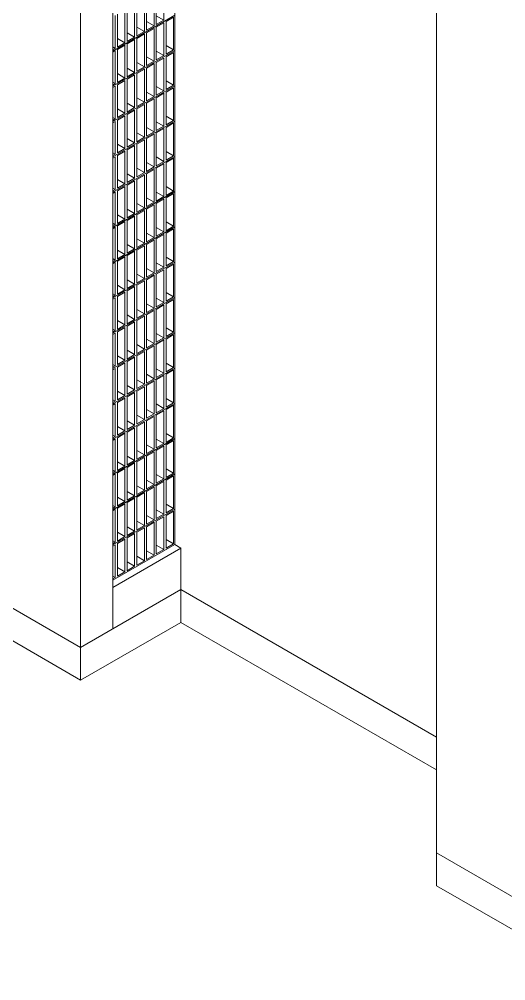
# Model space of a CAD drawing. Header units: millimetres. Extents: x -312439 to 477422, y -331570 to 212570.
# Drawn here: x 391048 to 392161, y 103283 to 105483 of the extents above; entities that cross this region are included whole.
import ezdxf

# ---------------------------------------------------------------- set-up
doc = ezdxf.new("R2010")
doc.units = ezdxf.units.MM

msp = doc.modelspace()

# ---------------------------------------------------------------- linework, layer by layer
at = {"color": 0, "linetype": 'Continuous', "lineweight": 0, "extrusion": (0, 0.816497, 0.57735)}
for p, q in [((391261.849, 104088.191), (391261.849, 107888.672)), ((391188.228, 103970.676), (391188.228, 107846.167)), ((391403.637, 104281.376), (391403.637, 107655.494)), ((392002.395, 103500.616), (392002.395, 107376.107)), ((391356.618, 105467.95), (391356.618, 105542.96)), ((391361.568, 105545.817), (391361.568, 105470.808)), ((391378.89, 105480.809), (391378.89, 105555.818)), ((391312.075, 105442.233), (391312.075, 105517.242)), ((391317.024, 105520.1), (391317.024, 105445.09)), ((391334.347, 105455.092), (391334.347, 105530.101)), ((391339.296, 105532.958), (391339.296, 105457.949)), ((391403.637, 105492.239), (391261.849, 105410.378)), ((391272.48, 105494.383), (391272.48, 105419.373)), ((391289.803, 105429.374), (391289.803, 105504.384)), ((391294.752, 105507.241), (391294.752, 105432.232)), ((391267.531, 105416.516), (391267.531, 105491.525)), ((391339.296, 105477.952), (391356.618, 105467.95)), ((391361.568, 105490.81), (391378.89, 105480.809)), ((391361.568, 105470.808), (391378.89, 105480.809)), ((391378.89, 105475.094), (391361.568, 105465.093)), ((391378.89, 105400.085), (391378.89, 105475.094)), ((391401.162, 105487.953), (391383.839, 105477.952)), ((391383.839, 105477.952), (391383.839, 105402.942)), ((391401.162, 105412.943), (391401.162, 105487.953)), ((391294.752, 105452.234), (391312.075, 105442.233)), ((391317.024, 105465.093), (391334.347, 105455.092)), ((391317.024, 105445.09), (391334.347, 105455.092)), ((391334.347, 105449.377), (391317.024, 105439.376)), ((391334.347, 105374.367), (391334.347, 105449.377)), ((391339.296, 105457.949), (391356.618, 105467.95)), ((391356.618, 105462.236), (391339.296, 105452.234)), ((391339.296, 105452.234), (391339.296, 105377.225)), ((391356.618, 105387.226), (391356.618, 105462.236)), ((391361.568, 105465.093), (391361.568, 105390.083)), ((391272.48, 105439.376), (391289.803, 105429.374)), ((391272.48, 105419.373), (391289.803, 105429.374)), ((391294.752, 105432.232), (391312.075, 105442.233)), ((391312.075, 105436.518), (391294.752, 105426.517)), ((391294.752, 105426.517), (391294.752, 105351.507)), ((391312.075, 105361.509), (391312.075, 105436.518)), ((391317.024, 105439.376), (391317.024, 105364.366)), ((391261.849, 105419.796), (391267.531, 105416.516)), ((391261.849, 105413.235), (391267.531, 105416.516)), ((391403.637, 105411.515), (391261.849, 105329.654)), ((391267.531, 105410.801), (391261.849, 105407.52)), ((391267.531, 105335.792), (391267.531, 105410.801)), ((391289.803, 105423.66), (391272.48, 105413.658)), ((391272.48, 105413.658), (391272.48, 105338.649)), ((391289.803, 105348.65), (391289.803, 105423.66)), ((391361.568, 105410.086), (391378.89, 105400.085)), ((391383.839, 105422.945), (391401.162, 105412.943)), ((391383.839, 105402.942), (391401.162, 105412.943)), ((391401.162, 105407.229), (391383.839, 105397.227)), ((391401.162, 105332.219), (391401.162, 105407.229)), ((391317.024, 105384.369), (391334.347, 105374.367)), ((391339.296, 105397.227), (391356.618, 105387.226)), ((391339.296, 105377.225), (391356.618, 105387.226)), ((391361.568, 105390.083), (391378.89, 105400.085)), ((391378.89, 105394.37), (391361.568, 105384.369)), ((391361.568, 105384.369), (391361.568, 105309.359)), ((391378.89, 105319.36), (391378.89, 105394.37)), ((391383.839, 105397.227), (391383.839, 105322.218)), ((391294.752, 105371.51), (391312.075, 105361.509)), ((391294.752, 105351.507), (391312.075, 105361.509)), ((391317.024, 105364.366), (391334.347, 105374.367)), ((391334.347, 105368.653), (391317.024, 105358.651)), ((391334.347, 105293.643), (391334.347, 105368.653)), ((391356.618, 105381.511), (391339.296, 105371.51)), ((391339.296, 105371.51), (391339.296, 105296.501)), ((391356.618, 105306.502), (391356.618, 105381.511)), ((391261.849, 105339.072), (391267.531, 105335.792)), ((391272.48, 105358.651), (391289.803, 105348.65)), ((391272.48, 105338.649), (391289.803, 105348.65)), ((391289.803, 105342.935), (391272.48, 105332.934)), ((391289.803, 105267.926), (391289.803, 105342.935)), ((391312.075, 105355.794), (391294.752, 105345.793)), ((391294.752, 105345.793), (391294.752, 105270.783)), ((391312.075, 105280.785), (391312.075, 105355.794)), ((391317.024, 105358.651), (391317.024, 105283.642)), ((391383.839, 105342.22), (391401.162, 105332.219)), ((391261.849, 105332.511), (391267.531, 105335.792)), ((391403.637, 105330.791), (391261.849, 105248.929)), ((391267.531, 105330.077), (391261.849, 105326.796)), ((391267.531, 105255.067), (391267.531, 105330.077)), ((391272.48, 105332.934), (391272.48, 105257.925)), ((391339.296, 105316.503), (391356.618, 105306.502)), ((391361.568, 105329.362), (391378.89, 105319.36)), ((391361.568, 105309.359), (391378.89, 105319.36)), ((391383.839, 105322.218), (391401.162, 105332.219)), ((391401.162, 105326.504), (391383.839, 105316.503)), ((391383.839, 105316.503), (391383.839, 105241.494)), ((391401.162, 105251.495), (391401.162, 105326.504)), ((391317.024, 105303.644), (391334.347, 105293.643)), ((391339.296, 105296.501), (391356.618, 105306.502)), ((391356.618, 105300.787), (391339.296, 105290.786)), ((391356.618, 105225.778), (391356.618, 105300.787)), ((391378.89, 105313.646), (391361.568, 105303.644)), ((391361.568, 105303.644), (391361.568, 105228.635)), ((391378.89, 105238.636), (391378.89, 105313.646)), ((391272.48, 105277.927), (391289.803, 105267.926)), ((391294.752, 105290.786), (391312.075, 105280.785)), ((391294.752, 105270.783), (391312.075, 105280.785)), ((391312.075, 105275.07), (391294.752, 105265.069)), ((391312.075, 105200.06), (391312.075, 105275.07)), ((391317.024, 105283.642), (391334.347, 105293.643)), ((391334.347, 105287.928), (391317.024, 105277.927)), ((391317.024, 105277.927), (391317.024, 105202.918)), ((391334.347, 105212.919), (391334.347, 105287.928)), ((391339.296, 105290.786), (391339.296, 105215.776)), ((391261.849, 105258.348), (391267.531, 105255.067)), ((391261.849, 105251.787), (391267.531, 105255.067)), ((391261.849, 105168.205), (391403.637, 105250.067)), ((391272.48, 105257.925), (391289.803, 105267.926)), ((391289.803, 105262.211), (391272.48, 105252.21)), ((391272.48, 105252.21), (391272.48, 105177.2)), ((391289.803, 105187.202), (391289.803, 105262.211)), ((391294.752, 105265.069), (391294.752, 105190.059)), ((391383.839, 105261.496), (391401.162, 105251.495)), ((391383.839, 105241.494), (391401.162, 105251.495)), ((391267.531, 105249.353), (391261.849, 105246.072)), ((391267.531, 105174.343), (391267.531, 105249.353)), ((391339.296, 105235.779), (391356.618, 105225.778)), ((391361.568, 105248.637), (391378.89, 105238.636)), ((391361.568, 105228.635), (391378.89, 105238.636)), ((391378.89, 105232.921), (391361.568, 105222.92)), ((391378.89, 105157.912), (391378.89, 105232.921)), ((391401.162, 105245.78), (391383.839, 105235.779)), ((391383.839, 105235.779), (391383.839, 105160.769)), ((391401.162, 105170.771), (391401.162, 105245.78)), ((391294.752, 105210.062), (391312.075, 105200.06)), ((391317.024, 105222.92), (391334.347, 105212.919)), ((391317.024, 105202.918), (391334.347, 105212.919)), ((391334.347, 105207.204), (391317.024, 105197.203)), ((391334.347, 105132.195), (391334.347, 105207.204)), ((391339.296, 105215.776), (391356.618, 105225.778)), ((391356.618, 105220.063), (391339.296, 105210.062)), ((391339.296, 105210.062), (391339.296, 105135.052)), ((391356.618, 105145.053), (391356.618, 105220.063)), ((391361.568, 105222.92), (391361.568, 105147.911)), ((391272.48, 105197.203), (391289.803, 105187.202)), ((391272.48, 105177.2), (391289.803, 105187.202)), ((391294.752, 105190.059), (391312.075, 105200.06)), ((391312.075, 105194.346), (391294.752, 105184.344)), ((391294.752, 105184.344), (391294.752, 105109.335)), ((391312.075, 105119.336), (391312.075, 105194.346)), ((391317.024, 105197.203), (391317.024, 105122.193)), ((391261.849, 105177.624), (391267.531, 105174.343)), ((391261.849, 105171.063), (391267.531, 105174.343)), ((391261.849, 105087.481), (391403.637, 105169.342)), ((391267.531, 105168.628), (391261.849, 105165.348)), ((391267.531, 105093.619), (391267.531, 105168.628)), ((391289.803, 105181.487), (391272.48, 105171.486)), ((391272.48, 105171.486), (391272.48, 105096.476)), ((391289.803, 105106.477), (391289.803, 105181.487)), ((391361.568, 105167.913), (391378.89, 105157.912)), ((391383.839, 105180.772), (391401.162, 105170.771)), ((391383.839, 105160.769), (391401.162, 105170.771)), ((391401.162, 105165.056), (391383.839, 105155.055)), ((391401.162, 105090.046), (391401.162, 105165.056)), ((391317.024, 105142.196), (391334.347, 105132.195)), ((391339.296, 105155.055), (391356.618, 105145.053)), ((391339.296, 105135.052), (391356.618, 105145.053)), ((391361.568, 105147.911), (391378.89, 105157.912)), ((391378.89, 105152.197), (391361.568, 105142.196)), ((391361.568, 105142.196), (391361.568, 105067.186)), ((391378.89, 105077.188), (391378.89, 105152.197)), ((391383.839, 105155.055), (391383.839, 105080.045)), ((391294.752, 105129.337), (391312.075, 105119.336)), ((391294.752, 105109.335), (391312.075, 105119.336)), ((391317.024, 105122.193), (391334.347, 105132.195)), ((391334.347, 105126.48), (391317.024, 105116.479)), ((391334.347, 105051.47), (391334.347, 105126.48)), ((391356.618, 105139.339), (391339.296, 105129.337)), ((391339.296, 105129.337), (391339.296, 105054.328)), ((391356.618, 105064.329), (391356.618, 105139.339)), ((391261.849, 105096.899), (391267.531, 105093.619)), ((391272.48, 105116.479), (391289.803, 105106.477)), ((391272.48, 105096.476), (391289.803, 105106.477)), ((391289.803, 105100.763), (391272.48, 105090.761)), ((391289.803, 105025.753), (391289.803, 105100.763)), ((391312.075, 105113.621), (391294.752, 105103.62)), ((391294.752, 105103.62), (391294.752, 105028.611)), ((391312.075, 105038.612), (391312.075, 105113.621)), ((391317.024, 105116.479), (391317.024, 105041.469)), ((391383.839, 105100.048), (391401.162, 105090.046)), ((391261.849, 105090.338), (391267.531, 105093.619)), ((391403.637, 105088.618), (391261.849, 105006.757)), ((391267.531, 105087.904), (391261.849, 105084.624)), ((391267.531, 105012.895), (391267.531, 105087.904)), ((391272.48, 105090.761), (391272.48, 105015.752)), ((391339.296, 105074.33), (391356.618, 105064.329)), ((391361.568, 105087.189), (391378.89, 105077.188)), ((391361.568, 105067.186), (391378.89, 105077.188)), ((391383.839, 105080.045), (391401.162, 105090.046)), ((391401.162, 105084.332), (391383.839, 105074.33)), ((391383.839, 105074.33), (391383.839, 104999.321)), ((391401.162, 105009.322), (391401.162, 105084.332)), ((391317.024, 105061.472), (391334.347, 105051.47)), ((391339.296, 105054.328), (391356.618, 105064.329)), ((391356.618, 105058.614), (391339.296, 105048.613)), ((391356.618, 104983.605), (391356.618, 105058.614)), ((391378.89, 105071.473), (391361.568, 105061.472)), ((391361.568, 105061.472), (391361.568, 104986.462)), ((391378.89, 104996.464), (391378.89, 105071.473)), ((391272.48, 105035.755), (391289.803, 105025.753)), ((391294.752, 105048.613), (391312.075, 105038.612)), ((391294.752, 105028.611), (391312.075, 105038.612)), ((391312.075, 105032.897), (391294.752, 105022.896)), ((391312.075, 104957.888), (391312.075, 105032.897)), ((391317.024, 105041.469), (391334.347, 105051.47)), ((391334.347, 105045.756), (391317.024, 105035.755)), ((391317.024, 105035.755), (391317.024, 104960.745)), ((391334.347, 104970.746), (391334.347, 105045.756)), ((391339.296, 105048.613), (391339.296, 104973.604)), ((391261.849, 105016.175), (391267.531, 105012.895)), ((391261.849, 105009.614), (391267.531, 105012.895)), ((391403.637, 105007.894), (391261.849, 104926.032)), ((391272.48, 105015.752), (391289.803, 105025.753)), ((391289.803, 105020.039), (391272.48, 105010.037)), ((391272.48, 105010.037), (391272.48, 104935.028)), ((391289.803, 104945.029), (391289.803, 105020.039)), ((391294.752, 105022.896), (391294.752, 104947.886)), ((391383.839, 105019.323), (391401.162, 105009.322)), ((391383.839, 104999.321), (391401.162, 105009.322)), ((391267.531, 105007.18), (391261.849, 105003.899)), ((391267.531, 104932.17), (391267.531, 105007.18)), ((391339.296, 104993.606), (391356.618, 104983.605)), ((391361.568, 105006.465), (391378.89, 104996.464)), ((391361.568, 104986.462), (391378.89, 104996.464)), ((391378.89, 104990.749), (391361.568, 104980.748)), ((391378.89, 104915.739), (391378.89, 104990.749)), ((391401.162, 105003.607), (391383.839, 104993.606)), ((391383.839, 104993.606), (391383.839, 104918.597)), ((391401.162, 104928.598), (391401.162, 105003.607)), ((391294.752, 104967.889), (391312.075, 104957.888)), ((391317.024, 104980.748), (391334.347, 104970.746)), ((391317.024, 104960.745), (391334.347, 104970.746)), ((391334.347, 104965.032), (391317.024, 104955.03)), ((391334.347, 104890.022), (391334.347, 104965.032)), ((391339.296, 104973.604), (391356.618, 104983.605)), ((391356.618, 104977.89), (391339.296, 104967.889)), ((391339.296, 104967.889), (391339.296, 104892.879)), ((391356.618, 104902.881), (391356.618, 104977.89)), ((391361.568, 104980.748), (391361.568, 104905.738)), ((391272.48, 104955.03), (391289.803, 104945.029)), ((391272.48, 104935.028), (391289.803, 104945.029)), ((391294.752, 104947.886), (391312.075, 104957.888)), ((391312.075, 104952.173), (391294.752, 104942.172)), ((391294.752, 104942.172), (391294.752, 104867.162)), ((391312.075, 104877.163), (391312.075, 104952.173)), ((391317.024, 104955.03), (391317.024, 104880.021)), ((391261.849, 104935.451), (391267.531, 104932.17)), ((391261.849, 104928.89), (391267.531, 104932.17)), ((391261.849, 104845.308), (391403.637, 104927.17)), ((391267.531, 104926.456), (391261.849, 104923.175)), ((391267.531, 104851.446), (391267.531, 104926.456)), ((391289.803, 104939.314), (391272.48, 104929.313)), ((391272.48, 104929.313), (391272.48, 104854.304)), ((391289.803, 104864.305), (391289.803, 104939.314)), ((391361.568, 104925.741), (391378.89, 104915.739)), ((391383.839, 104938.599), (391401.162, 104928.598)), ((391383.839, 104918.597), (391401.162, 104928.598)), ((391401.162, 104922.883), (391383.839, 104912.882)), ((391401.162, 104847.874), (391401.162, 104922.883)), ((391317.024, 104900.023), (391334.347, 104890.022)), ((391339.296, 104912.882), (391356.618, 104902.881)), ((391339.296, 104892.879), (391356.618, 104902.881)), ((391361.568, 104905.738), (391378.89, 104915.739)), ((391378.89, 104910.025), (391361.568, 104900.023)), ((391361.568, 104900.023), (391361.568, 104825.014)), ((391378.89, 104835.015), (391378.89, 104910.025)), ((391383.839, 104912.882), (391383.839, 104837.872)), ((391294.752, 104887.165), (391312.075, 104877.163)), ((391294.752, 104867.162), (391312.075, 104877.163)), ((391317.024, 104880.021), (391334.347, 104890.022)), ((391334.347, 104884.307), (391317.024, 104874.306)), ((391334.347, 104809.298), (391334.347, 104884.307)), ((391356.618, 104897.166), (391339.296, 104887.165)), ((391339.296, 104887.165), (391339.296, 104812.155)), ((391356.618, 104822.156), (391356.618, 104897.166)), ((391261.849, 104854.727), (391267.531, 104851.446)), ((391272.48, 104874.306), (391289.803, 104864.305)), ((391272.48, 104854.304), (391289.803, 104864.305)), ((391289.803, 104858.59), (391272.48, 104848.589)), ((391289.803, 104783.581), (391289.803, 104858.59)), ((391312.075, 104871.449), (391294.752, 104861.447)), ((391294.752, 104861.447), (391294.752, 104786.438)), ((391312.075, 104796.439), (391312.075, 104871.449)), ((391317.024, 104874.306), (391317.024, 104799.297)), ((391383.839, 104857.875), (391401.162, 104847.874)), ((391261.849, 104848.166), (391267.531, 104851.446)), ((391403.637, 104846.446), (391261.849, 104764.584)), ((391267.531, 104845.731), (391261.849, 104842.451)), ((391267.531, 104770.722), (391267.531, 104845.731)), ((391272.48, 104848.589), (391272.48, 104773.579)), ((391339.296, 104832.158), (391356.618, 104822.156)), ((391361.568, 104845.016), (391378.89, 104835.015)), ((391361.568, 104825.014), (391378.89, 104835.015)), ((391383.839, 104837.872), (391401.162, 104847.874)), ((391401.162, 104842.159), (391383.839, 104832.158)), ((391383.839, 104832.158), (391383.839, 104757.148)), ((391401.162, 104767.149), (391401.162, 104842.159)), ((391317.024, 104819.299), (391334.347, 104809.298)), ((391339.296, 104812.155), (391356.618, 104822.156)), ((391356.618, 104816.442), (391339.296, 104806.44)), ((391356.618, 104741.432), (391356.618, 104816.442)), ((391378.89, 104829.3), (391361.568, 104819.299)), ((391361.568, 104819.299), (391361.568, 104744.29)), ((391378.89, 104754.291), (391378.89, 104829.3)), ((391272.48, 104793.582), (391289.803, 104783.581)), ((391294.752, 104806.44), (391312.075, 104796.439)), ((391294.752, 104786.438), (391312.075, 104796.439)), ((391312.075, 104790.724), (391294.752, 104780.723)), ((391312.075, 104715.715), (391312.075, 104790.724)), ((391317.024, 104799.297), (391334.347, 104809.298)), ((391334.347, 104803.583), (391317.024, 104793.582)), ((391317.024, 104793.582), (391317.024, 104718.572)), ((391334.347, 104728.574), (391334.347, 104803.583)), ((391339.296, 104806.44), (391339.296, 104731.431)), ((391261.849, 104774.002), (391267.531, 104770.722)), ((391261.849, 104767.441), (391267.531, 104770.722)), ((391261.849, 104683.86), (391403.637, 104765.721)), ((391272.48, 104773.579), (391289.803, 104783.581)), ((391289.803, 104777.866), (391272.48, 104767.865)), ((391272.48, 104767.865), (391272.48, 104692.855)), ((391289.803, 104702.856), (391289.803, 104777.866)), ((391294.752, 104780.723), (391294.752, 104705.714)), ((391383.839, 104777.151), (391401.162, 104767.149)), ((391383.839, 104757.148), (391401.162, 104767.149)), ((391267.531, 104765.007), (391261.849, 104761.727)), ((391267.531, 104689.998), (391267.531, 104765.007)), ((391339.296, 104751.433), (391356.618, 104741.432)), ((391361.568, 104764.292), (391378.89, 104754.291)), ((391361.568, 104744.29), (391378.89, 104754.291)), ((391378.89, 104748.576), (391361.568, 104738.575)), ((391378.89, 104673.567), (391378.89, 104748.576)), ((391401.162, 104761.435), (391383.839, 104751.433)), ((391383.839, 104751.433), (391383.839, 104676.424)), ((391401.162, 104686.425), (391401.162, 104761.435)), ((391294.752, 104725.716), (391312.075, 104715.715)), ((391317.024, 104738.575), (391334.347, 104728.574)), ((391317.024, 104718.572), (391334.347, 104728.574)), ((391334.347, 104722.859), (391317.024, 104712.858)), ((391334.347, 104647.849), (391334.347, 104722.859)), ((391339.296, 104731.431), (391356.618, 104741.432)), ((391356.618, 104735.718), (391339.296, 104725.716)), ((391339.296, 104725.716), (391339.296, 104650.707)), ((391356.618, 104660.708), (391356.618, 104735.718)), ((391361.568, 104738.575), (391361.568, 104663.565)), ((391272.48, 104712.858), (391289.803, 104702.856)), ((391272.48, 104692.855), (391289.803, 104702.856)), ((391294.752, 104705.714), (391312.075, 104715.715)), ((391312.075, 104710), (391294.752, 104699.999)), ((391294.752, 104699.999), (391294.752, 104624.989)), ((391312.075, 104634.991), (391312.075, 104710)), ((391317.024, 104712.858), (391317.024, 104637.848)), ((391261.849, 104693.278), (391267.531, 104689.998)), ((391261.849, 104686.717), (391267.531, 104689.998)), ((391403.637, 104684.997), (391261.849, 104603.136)), ((391267.531, 104684.283), (391261.849, 104681.002)), ((391267.531, 104609.273), (391267.531, 104684.283)), ((391289.803, 104697.142), (391272.48, 104687.14)), ((391272.48, 104687.14), (391272.48, 104612.131)), ((391289.803, 104622.132), (391289.803, 104697.142)), ((391361.568, 104683.568), (391378.89, 104673.567)), ((391383.839, 104696.427), (391401.162, 104686.425)), ((391383.839, 104676.424), (391401.162, 104686.425)), ((391401.162, 104680.711), (391383.839, 104670.709)), ((391401.162, 104605.701), (391401.162, 104680.711)), ((391317.024, 104657.851), (391334.347, 104647.849)), ((391339.296, 104670.709), (391356.618, 104660.708)), ((391339.296, 104650.707), (391356.618, 104660.708)), ((391361.568, 104663.565), (391378.89, 104673.567)), ((391378.89, 104667.852), (391361.568, 104657.851)), ((391361.568, 104657.851), (391361.568, 104582.841)), ((391378.89, 104592.842), (391378.89, 104667.852)), ((391383.839, 104670.709), (391383.839, 104595.7)), ((391294.752, 104644.992), (391312.075, 104634.991)), ((391294.752, 104624.989), (391312.075, 104634.991)), ((391317.024, 104637.848), (391334.347, 104647.849)), ((391334.347, 104642.135), (391317.024, 104632.133)), ((391334.347, 104567.125), (391334.347, 104642.135)), ((391356.618, 104654.993), (391339.296, 104644.992)), ((391339.296, 104644.992), (391339.296, 104569.983)), ((391356.618, 104579.984), (391356.618, 104654.993)), ((391261.849, 104612.554), (391267.531, 104609.273)), ((391272.48, 104632.133), (391289.803, 104622.132)), ((391272.48, 104612.131), (391289.803, 104622.132)), ((391289.803, 104616.417), (391272.48, 104606.416)), ((391289.803, 104541.408), (391289.803, 104616.417)), ((391312.075, 104629.276), (391294.752, 104619.275)), ((391294.752, 104619.275), (391294.752, 104544.265)), ((391312.075, 104554.267), (391312.075, 104629.276)), ((391317.024, 104632.133), (391317.024, 104557.124)), ((391383.839, 104615.702), (391401.162, 104605.701)), ((391261.849, 104605.993), (391267.531, 104609.273)), ((391261.849, 104522.411), (391403.637, 104604.273)), ((391267.531, 104603.559), (391261.849, 104600.278)), ((391267.531, 104528.549), (391267.531, 104603.559)), ((391272.48, 104606.416), (391272.48, 104531.407)), ((391339.296, 104589.985), (391356.618, 104579.984)), ((391361.568, 104602.844), (391378.89, 104592.842)), ((391361.568, 104582.841), (391378.89, 104592.842)), ((391383.839, 104595.7), (391401.162, 104605.701)), ((391401.162, 104599.986), (391383.839, 104589.985)), ((391383.839, 104589.985), (391383.839, 104514.976)), ((391401.162, 104524.977), (391401.162, 104599.986)), ((391317.024, 104577.126), (391334.347, 104567.125)), ((391339.296, 104569.983), (391356.618, 104579.984)), ((391356.618, 104574.269), (391339.296, 104564.268)), ((391356.618, 104499.26), (391356.618, 104574.269)), ((391378.89, 104587.128), (391361.568, 104577.126)), ((391361.568, 104577.126), (391361.568, 104502.117)), ((391378.89, 104512.118), (391378.89, 104587.128)), ((391272.48, 104551.409), (391289.803, 104541.408)), ((391294.752, 104564.268), (391312.075, 104554.267)), ((391294.752, 104544.265), (391312.075, 104554.267)), ((391312.075, 104548.552), (391294.752, 104538.551)), ((391312.075, 104473.542), (391312.075, 104548.552)), ((391317.024, 104557.124), (391334.347, 104567.125)), ((391334.347, 104561.41), (391317.024, 104551.409)), ((391317.024, 104551.409), (391317.024, 104476.4)), ((391334.347, 104486.401), (391334.347, 104561.41)), ((391339.296, 104564.268), (391339.296, 104489.258)), ((391261.849, 104531.83), (391267.531, 104528.549)), ((391261.849, 104525.269), (391267.531, 104528.549)), ((391272.48, 104531.407), (391289.803, 104541.408)), ((391289.803, 104535.693), (391272.48, 104525.692)), ((391272.48, 104525.692), (391272.48, 104450.682)), ((391289.803, 104460.684), (391289.803, 104535.693)), ((391294.752, 104538.551), (391294.752, 104463.541)), ((391383.839, 104534.978), (391401.162, 104524.977)), ((391383.839, 104514.976), (391401.162, 104524.977)), ((391403.637, 104523.549), (391261.849, 104441.687)), ((391267.531, 104522.835), (391261.849, 104519.554)), ((391267.531, 104447.825), (391267.531, 104522.835)), ((391339.296, 104509.261), (391356.618, 104499.26)), ((391361.568, 104522.119), (391378.89, 104512.118)), ((391361.568, 104502.117), (391378.89, 104512.118)), ((391378.89, 104506.403), (391361.568, 104496.402)), ((391378.89, 104431.394), (391378.89, 104506.403)), ((391401.162, 104519.262), (391383.839, 104509.261)), ((391383.839, 104509.261), (391383.839, 104434.251)), ((391401.162, 104444.253), (391401.162, 104519.262)), ((391294.752, 104483.544), (391312.075, 104473.542)), ((391317.024, 104496.402), (391334.347, 104486.401)), ((391317.024, 104476.4), (391334.347, 104486.401)), ((391334.347, 104480.686), (391317.024, 104470.685)), ((391334.347, 104405.677), (391334.347, 104480.686)), ((391339.296, 104489.258), (391356.618, 104499.26)), ((391356.618, 104493.545), (391339.296, 104483.544)), ((391339.296, 104483.544), (391339.296, 104408.534)), ((391356.618, 104418.535), (391356.618, 104493.545)), ((391361.568, 104496.402), (391361.568, 104421.393)), ((390447.682, 104473.239), (391188.228, 104045.685)), ((391272.48, 104470.685), (391289.803, 104460.684)), ((391272.48, 104450.682), (391289.803, 104460.684)), ((391294.752, 104463.541), (391312.075, 104473.542)), ((391312.075, 104467.828), (391294.752, 104457.826)), ((391294.752, 104457.826), (391294.752, 104382.817)), ((391312.075, 104392.818), (391312.075, 104467.828)), ((391317.024, 104470.685), (391317.024, 104395.675)), ((391261.849, 104451.106), (391267.531, 104447.825)), ((391261.849, 104444.545), (391267.531, 104447.825)), ((391403.637, 104442.824), (391261.849, 104360.963)), ((391267.531, 104442.11), (391261.849, 104438.83)), ((391267.531, 104367.101), (391267.531, 104442.11)), ((391289.803, 104454.969), (391272.48, 104444.968)), ((391272.48, 104444.968), (391272.48, 104369.958)), ((391289.803, 104379.959), (391289.803, 104454.969)), ((391361.568, 104441.395), (391378.89, 104431.394)), ((391383.839, 104454.254), (391401.162, 104444.253)), ((391383.839, 104434.251), (391401.162, 104444.253)), ((391401.162, 104438.538), (391383.839, 104428.537)), ((391401.162, 104363.528), (391401.162, 104438.538)), ((391317.024, 104415.678), (391334.347, 104405.677)), ((391339.296, 104428.537), (391356.618, 104418.535)), ((391339.296, 104408.534), (391356.618, 104418.535)), ((391361.568, 104421.393), (391378.89, 104431.394)), ((391378.89, 104425.679), (391361.568, 104415.678)), ((391361.568, 104415.678), (391361.568, 104340.668)), ((391378.89, 104350.67), (391378.89, 104425.679)), ((391383.839, 104428.537), (391383.839, 104353.527)), ((391188.228, 103970.676), (390447.682, 104398.23)), ((391294.752, 104402.819), (391312.075, 104392.818)), ((391294.752, 104382.817), (391312.075, 104392.818)), ((391317.024, 104395.675), (391334.347, 104405.677)), ((391334.347, 104399.962), (391317.024, 104389.961)), ((391334.347, 104324.952), (391334.347, 104399.962)), ((391356.618, 104412.821), (391339.296, 104402.819)), ((391339.296, 104402.819), (391339.296, 104327.81)), ((391356.618, 104337.811), (391356.618, 104412.821)), ((391261.849, 104370.381), (391267.531, 104367.101)), ((391272.48, 104389.961), (391289.803, 104379.959)), ((391272.48, 104369.958), (391289.803, 104379.959)), ((391289.803, 104374.245), (391272.48, 104364.243)), ((391289.803, 104299.235), (391289.803, 104374.245)), ((391312.075, 104387.103), (391294.752, 104377.102)), ((391294.752, 104377.102), (391294.752, 104302.093)), ((391312.075, 104312.094), (391312.075, 104387.103)), ((391317.024, 104389.961), (391317.024, 104314.951)), ((391383.839, 104373.53), (391401.162, 104363.528)), ((391261.849, 104363.82), (391267.531, 104367.101)), ((391261.849, 104280.239), (391403.637, 104362.1)), ((391267.531, 104361.386), (391261.849, 104358.106)), ((391267.531, 104286.377), (391267.531, 104361.386)), ((391272.48, 104364.243), (391272.48, 104289.234)), ((391339.296, 104347.812), (391356.618, 104337.811)), ((391361.568, 104360.671), (391378.89, 104350.67)), ((391361.568, 104340.668), (391378.89, 104350.67)), ((391383.839, 104353.527), (391401.162, 104363.528)), ((391401.162, 104357.814), (391383.839, 104347.812)), ((391383.839, 104347.812), (391383.839, 104272.803)), ((391401.162, 104282.804), (391401.162, 104357.814)), ((391317.024, 104334.954), (391334.347, 104324.952)), ((391339.296, 104327.81), (391356.618, 104337.811)), ((391356.618, 104332.096), (391339.296, 104322.095)), ((391356.618, 104257.087), (391356.618, 104332.096)), ((391378.89, 104344.955), (391361.568, 104334.954)), ((391361.568, 104334.954), (391361.568, 104259.944)), ((391378.89, 104269.946), (391378.89, 104344.955)), ((391272.48, 104309.236), (391289.803, 104299.235)), ((391294.752, 104322.095), (391312.075, 104312.094)), ((391294.752, 104302.093), (391312.075, 104312.094)), ((391312.075, 104306.379), (391294.752, 104296.378)), ((391312.075, 104231.37), (391312.075, 104306.379)), ((391317.024, 104314.951), (391334.347, 104324.952)), ((391334.347, 104319.238), (391317.024, 104309.236)), ((391317.024, 104309.236), (391317.024, 104234.227)), ((391334.347, 104244.228), (391334.347, 104319.238)), ((391339.296, 104322.095), (391339.296, 104247.086)), ((391261.849, 104289.657), (391267.531, 104286.377)), ((391261.849, 104283.096), (391267.531, 104286.377)), ((391272.48, 104289.234), (391289.803, 104299.235)), ((391289.803, 104293.521), (391272.48, 104283.519)), ((391272.48, 104283.519), (391272.48, 104208.51)), ((391289.803, 104218.511), (391289.803, 104293.521)), ((391294.752, 104296.378), (391294.752, 104221.368)), ((391383.839, 104292.805), (391401.162, 104282.804)), ((391383.839, 104272.803), (391401.162, 104282.804)), ((391261.849, 104199.514), (391403.637, 104281.376)), ((391267.531, 104280.662), (391261.849, 104277.381)), ((391261.849, 104183.215), (391417.754, 104273.226)), ((391267.531, 104205.652), (391267.531, 104280.662)), ((391339.296, 104267.088), (391356.618, 104257.087)), ((391361.568, 104279.947), (391378.89, 104269.946)), ((391361.568, 104259.944), (391378.89, 104269.946)), ((391417.754, 104273.226), (391403.637, 104281.376)), ((391417.754, 104103.193), (391417.754, 104273.226)), ((391294.752, 104241.371), (391312.075, 104231.37)), ((391317.024, 104254.23), (391334.347, 104244.228)), ((391317.024, 104234.227), (391334.347, 104244.228)), ((391339.296, 104247.086), (391356.618, 104257.087)), ((391272.48, 104228.512), (391289.803, 104218.511)), ((391272.48, 104208.51), (391289.803, 104218.511)), ((391294.752, 104221.368), (391312.075, 104231.37)), ((391261.849, 104208.933), (391267.531, 104205.652)), ((391261.849, 104202.372), (391267.531, 104205.652)), ((391417.754, 104178.202), (391188.228, 104045.685)), ((391417.754, 104178.202), (392002.395, 103840.659)), ((391417.754, 104103.193), (391188.228, 103970.676)), ((392002.395, 103765.65), (391417.754, 104103.193)), ((392742.94, 103148.072), (392002.395, 103575.626)), ((392742.94, 103073.062), (392002.395, 103500.616))]:
    msp.add_line(p, q, dxfattribs=at)

doc.saveas('drawing.dxf')
